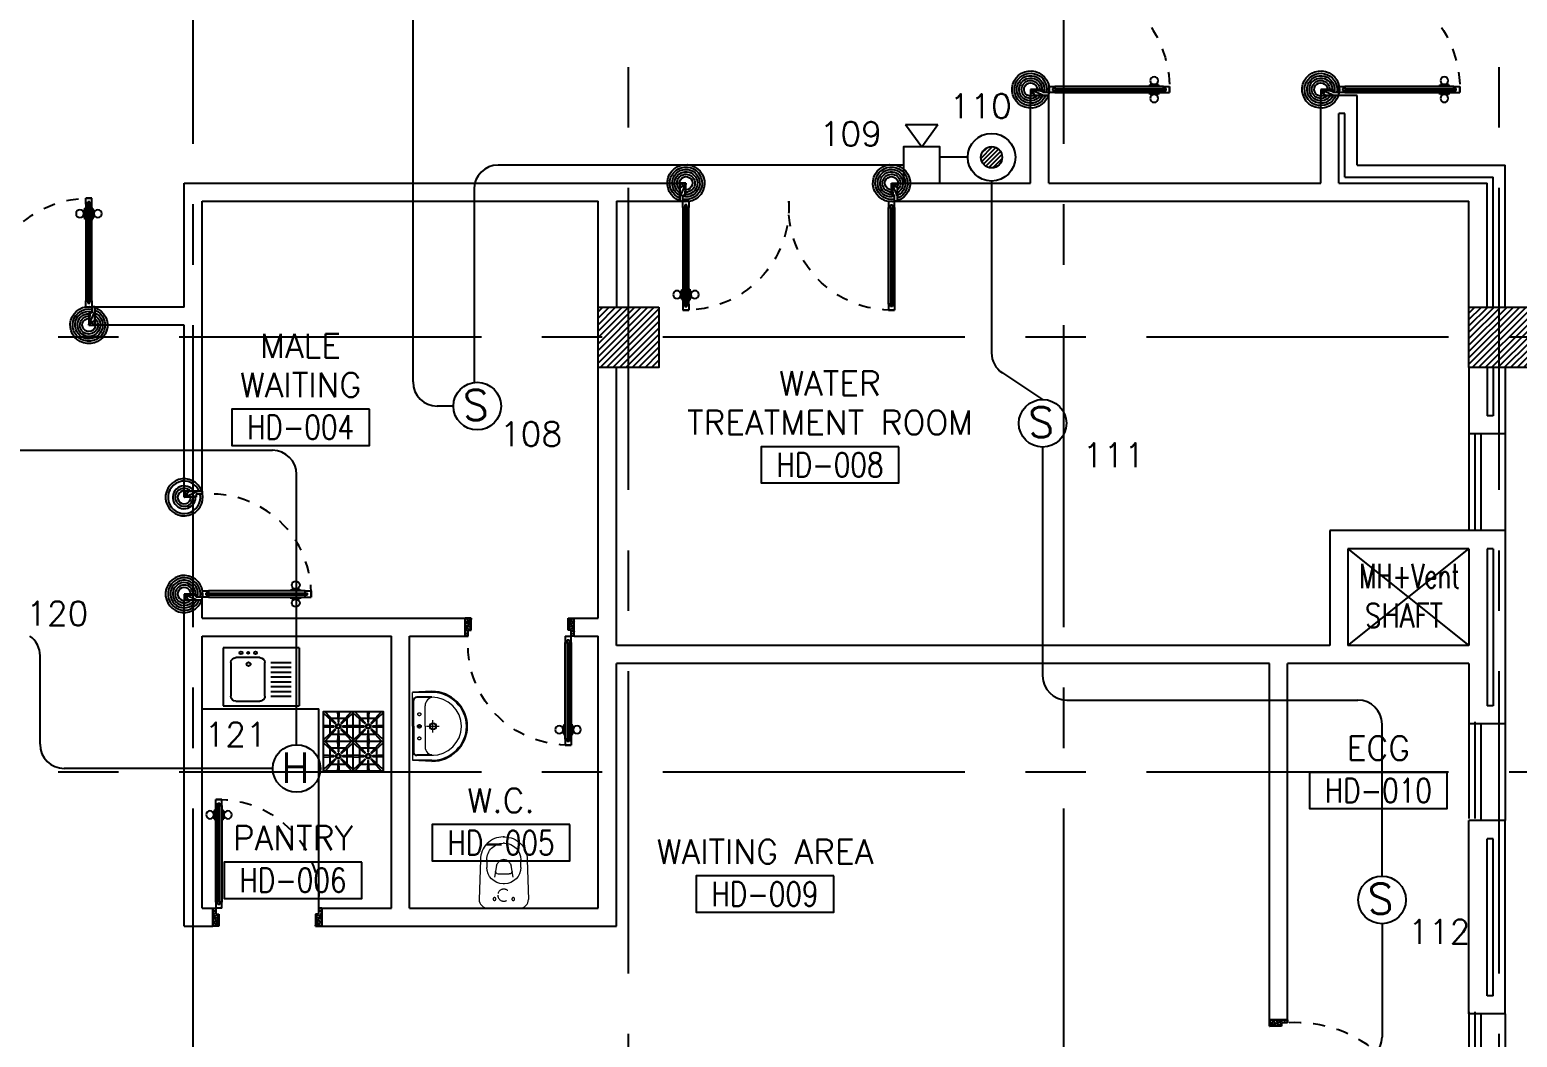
# Model space of a CAD drawing. Extents: x 0 to 93.3, y -13.5 to 76.8.
# Drawn here: x 68.87 to 81.17, y 14.01 to 22.34 of the extents above; entities that cross this region are included whole.
import ezdxf
from ezdxf.enums import TextEntityAlignment as Align

# ---------------------------------------------------------------- set-up
doc = ezdxf.new("R2010")
doc.units = 0
doc.header["$MEASUREMENT"] = 0
for name, pattern in [('CENTERX2', [4, 2.5, -0.5, 0.5, -0.5]), ('DASHED', [0.75, 0.5, -0.25]), ('HIDDEN', [0.375, 0.25, -0.125]), ('HIDDEN2', [0.1875, 0.125, -0.0625])]:
    doc.linetypes.add(name, pattern=pattern)
doc.layers.get('0').update_dxf_attribs({"color": 11, "linetype": 'CONTINUOUS'})
for name, color, linetype in [('A-FURN-W', 11, 'CONTINUOUS'), ('AXES', 11, 'CENTERX2'), ('COL', 11, 'CONTINUOUS'), ('DOOR', 11, 'CONTINUOUS'), ('DOOR-DIM', 11, 'CONTINUOUS'), ('E-FIRE', 4, 'CONTINUOUS'), ('E-PANELBX', 11, 'CONTINUOUS'), ('E-WIRE', 4, 'CONTINUOUS'), ('FIX', 11, 'CONTINUOUS'), ('HAT', 11, 'CONTINUOUS'), ('INSUL', 11, 'CONTINUOUS'), ('K-FUR', 11, 'CONTINUOUS'), ('RM-BOX', 11, 'CONTINUOUS'), ('RM-NAME', 11, 'CONTINUOUS'), ('RM-NO', 11, 'CONTINUOUS'), ('SHAFT', 11, 'CONTINUOUS'), ('TEXT', 11, 'CONTINUOUS'), ('WALL', 11, 'CONTINUOUS'), ('WIN', 11, 'CONTINUOUS')]:
    doc.layers.add(name, color=color, linetype=linetype)
doc.styles.add('ROMANS', font='ROMANS.shx', dxfattribs={"width": 0.6})

# ---------------------------------------------------------------- blocks, each defined once
blk = doc.blocks.new('A$C272A55A0')
at = {"layer": 'DOOR', "color": 0, "linetype": 'ByBlock'}
for p, q in [((0, 900), (0, 1050)), ((50, 1050), (0, 1050)), ((50, 950), (50, 1050)), ((1750, 950), (1750, 1050)), ((1750, 1050), (1800, 1050)), ((1800, 1050), (1800, 900)), ((0, 900), (25, 900)), ((25, 950), (50, 950)), ((25, 900), (25, 950)), ((75, 900), (25, 900)), ((25, 850), (25, 900)), ((58, 870), (42, 870)), ((42, 870), (42, 850)), ((58, 850), (58, 870)), ((75, 900), (75, 850)), ((1725, 900), (1775, 900)), ((1725, 900), (1725, 850)), ((1742, 870), (1758, 870)), ((1742, 850), (1742, 870)), ((1775, 950), (1750, 950)), ((1758, 870), (1758, 850)), ((1775, 900), (1775, 950)), ((1800, 900), (1775, 900)), ((1775, 850), (1775, 900)), ((42, 850), (25, 850)), ((75, 850), (58, 850)), ((1725, 850), (1742, 850)), ((1758, 850), (1775, 850)), ((1718, 160), (1709, 160)), ((1709, 95), (1709, 160)), ((1725, 173), (1718, 173)), ((1718, 173), (1718, 83)), ((1718, 95), (1718, 160)), ((1775, 173), (1782, 173)), ((1782, 173), (1782, 83)), ((1782, 160), (1791, 160)), ((1782, 95), (1782, 160)), ((1791, 95), (1791, 160)), ((25, 50), (42, 50)), ((25, 50), (25, 0)), ((25, 0), (75, 0)), ((75, 0), (25, 0)), ((42, 50), (42, 30)), ((42, 30), (58, 30)), ((58, 50), (75, 50)), ((58, 50), (58, 30)), ((75, 50), (75, 0)), ((1718, 95), (1709, 95)), ((1725, 83), (1718, 83)), ((1742, 50), (1725, 50)), ((1725, 50), (1725, 0)), ((1775, 0), (1725, 0)), ((1725, 0), (1775, 0)), ((1742, 50), (1742, 30)), ((1758, 30), (1742, 30)), ((1775, 50), (1758, 50)), ((1758, 50), (1758, 30)), ((1775, 83), (1782, 83)), ((1775, 50), (1775, 0)), ((1782, 95), (1791, 95))]:
    blk.add_line(p, q, dxfattribs=at)
at = {"layer": 'DOOR', "color": 9, "linetype": 'ByBlock'}
for p, q in [((50, 1050), (0, 1010)), ((50, 1050), (0, 937)), ((50, 1050), (37, 950)), ((1750, 1050), (1800, 1010)), ((1750, 1050), (1800, 937)), ((1750, 1050), (1763, 950))]:
    blk.add_line(p, q, dxfattribs=at)
at = {"layer": 'DOOR', "linetype": 'ByBlock'}
for p, q in [((25, 850), (25, 50)), ((42, 850), (42, 50)), ((58, 850), (58, 50)), ((75, 50), (75, 850)), ((1725, 50), (1725, 850)), ((1742, 850), (1742, 50)), ((1758, 850), (1758, 50)), ((1775, 850), (1775, 50))]:
    blk.add_line(p, q, dxfattribs=at)
at = {"layer": 'DOOR', "color": 0, "linetype": 'ByBlock'}
for centre in [(1676, 128), (1824, 128)]:
    blk.add_circle(centre, 32.4, dxfattribs=at)
at = {"layer": 'DOOR', "color": 9, "linetype": 'ByBlock'}
for centre, radius, start, end in [((50, 1050), 54.4, 203.2074, 270), ((50, 1050), 74.4, 227.7764, 270), ((50, 1050), 34.4, 180, 270), ((50, 1050), 14.4, 180, 270), ((1750, 1050), 14.4, 270, 0), ((1750, 1050), 34.4, 270, 0), ((1750, 1050), 54.4, 270, 336.7926), ((1750, 1050), 74.4, 270, 312.2236), ((50, 1050), 94.4, 238.0182, 270), ((50, 1050), 114, 244.0838, 257.3774), ((50, 1050), 134, 248.1598, 259.28), ((50, 1050), 154, 251.1053, 256.2858), ((1750, 1050), 94.4, 270, 301.9818), ((1750, 1050), 114, 282.6226, 295.9162), ((1750, 1050), 134, 280.72, 291.8402), ((1750, 1050), 154, 283.7142, 288.8947)]:
    blk.add_arc(centre, radius, start, end, dxfattribs=at)
at = {"layer": 'DOOR', "linetype": 'HIDDEN', "ltscale": 0.5}
for centre, start, end in [((50, 851), 268.3174, 3.2965), ((1750, 851), 176.7035, 271.6826)]:
    blk.add_arc(centre, 851, start, end, dxfattribs=at)
at = {"layer": 'WALL', "linetype": 'ByBlock'}
blk.add_line((1800, 900), (1800, 1050), dxfattribs=at)
blk = doc.blocks.new('RM1')
at = {"layer": 'RM-BOX'}
blk.add_lwpolyline([(570, -200), (-570, -200), (-570, -500), (570, -500)], close=True, dxfattribs=at)
at = {"layer": 'RM-NAME', "style": 'ROMANS'}
for tag, p in [('ROOMNAME1', (0, 324)), ('ROOMNAME2', (0, 0))]:
    blk.add_attdef(tag, text='', height=200, dxfattribs=at).set_placement(p, align=Align.MIDDLE)
at = {"layer": 'RM-NO', "style": 'ROMANS', "width": 0.8}
blk.add_attdef('ROOMNO', text='', height=200, dxfattribs=at).set_placement((0, -350), align=Align.MIDDLE)
blk = doc.blocks.new('DOOR90')
at = {"layer": 'DOOR', "color": 7, "linetype": 'ByBlock'}
for p, q in [((-150, 0), (0, 0)), ((-150, 0), (-150, -25)), ((0, -50), (-114, 0)), ((0, -50), (-40, 0)), ((0, -50), (0, 0)), ((-1000, -25), (-1050, -25)), ((-1050, -75), (-1050, -25)), ((-1050, -25), (-1050, -75)), ((-1000, -75), (-1050, -75)), ((-1000, -42), (-1020, -42)), ((-1020, -42), (-1020, -58)), ((-1000, -58), (-1020, -58)), ((-1000, -25), (-1000, -42)), ((-1000, -58), (-1000, -75)), ((-878, -18), (-968, -18)), ((-968, -25), (-968, -18)), ((-968, -75), (-968, -82)), ((-878, -82), (-968, -82)), ((-955, -9), (-890, -9)), ((-955, -18), (-955, -9)), ((-955, -18), (-890, -18)), ((-955, -82), (-890, -82)), ((-955, -82), (-955, -91)), ((-955, -91), (-890, -91)), ((-890, -18), (-890, -9)), ((-890, -82), (-890, -91)), ((-878, -25), (-878, -18)), ((-878, -75), (-878, -82)), ((-200, -25), (-150, -25)), ((-200, -42), (-200, -25)), ((-180, -42), (-200, -42)), ((-200, -58), (-180, -58)), ((-200, -75), (-200, -58)), ((-150, -75), (-200, -75)), ((-180, -58), (-180, -42)), ((-150, -25), (-100, -25)), ((-150, -75), (-150, -25)), ((-100, -25), (-100, -50)), ((0, -50), (-100, -37)), ((-100, -50), (0, -50)), ((0, -850), (-114, -900)), ((-100, -875), (-100, -850)), ((0, -850), (-100, -863)), ((-100, -850), (0, -850)), ((0, -850), (-40, -900)), ((0, -850), (0, -900)), ((-150, -875), (-100, -875)), ((-150, -900), (-150, -875)), ((-150, -900), (0, -900)), ((0, -900), (-150, -900))]:
    blk.add_line(p, q, dxfattribs=at)
at = {"layer": 'DOOR', "linetype": 'ByBlock'}
for p, q in [((-200, -25), (-1000, -25)), ((-200, -42), (-1000, -42)), ((-200, -58), (-1000, -58)), ((-1000, -75), (-200, -75))]:
    blk.add_line(p, q, dxfattribs=at)
at = {"layer": 'DOOR', "color": 7, "linetype": 'ByBlock'}
for centre in [(-923, 24), (-923, -124)]:
    blk.add_circle(centre, 32.4, dxfattribs=at)
for centre, radius, start, end in [((0, -50), 154, 161.1053, 166.2858), ((0, -50), 94.4, 148.0182, 180), ((0, -50), 134, 158.1598, 169.28), ((0, -50), 114, 154.0838, 167.3774), ((0, -50), 74.4, 137.7764, 180), ((0, -50), 54.4, 113.2074, 180), ((0, -50), 34.4, 90, 180), ((0, -50), 14.4, 90, 180), ((0, -850), 94.4, 180, 211.9818), ((0, -850), 74.4, 180, 222.2236), ((0, -850), 54.4, 180, 246.7926), ((0, -850), 34.4, 180, 270), ((0, -850), 14.4, 180, 270), ((0, -850), 154, 193.7142, 198.8947), ((0, -850), 134, 190.72, 201.8402)]:
    blk.add_arc(centre, radius, start, end, dxfattribs=at)
at = {"layer": 'DOOR', "linetype": 'HIDDEN', "ltscale": 0.5}
blk.add_arc((-222, -50), 828, 178.2701, 275.003, dxfattribs=at)
blk = doc.blocks.new('*X62')
at = {"color": 0}
for p, q in [((245929, 25099), (246390, 25561)), ((245929, 25152), (246337, 25561)), ((245929, 25205), (246284, 25561)), ((245929, 25258), (246231, 25561)), ((245929, 25311), (246178, 25561)), ((245929, 25364), (246125, 25561)), ((245929, 25417), (246072, 25561)), ((245929, 25470), (246019, 25561)), ((245929, 25523), (245966, 25561)), ((245943, 25061), (246429, 25546)), ((245997, 25061), (246429, 25493)), ((246050, 25061), (246429, 25440)), ((246103, 25061), (246429, 25387)), ((246156, 25061), (246429, 25334)), ((246209, 25061), (246429, 25281)), ((246262, 25061), (246429, 25228)), ((246315, 25061), (246429, 25175)), ((246368, 25061), (246429, 25122)), ((246421, 25061), (246429, 25069))]:
    blk.add_line(p, q, dxfattribs=at)
blk = doc.blocks.new('COL50')
at = {"layer": 'COL'}
blk.add_lwpolyline([(-250, 250), (-250, -250), (250, -250), (250, 250)], close=True, dxfattribs=at)
blk = doc.blocks.new('*X51')
at = {"color": 0}
for p, q in [((253129, 25087), (253603, 25561)), ((253129, 25140), (253550, 25561)), ((253129, 25193), (253497, 25561)), ((253129, 25246), (253444, 25561)), ((253129, 25299), (253391, 25561)), ((253129, 25352), (253338, 25561)), ((253129, 25405), (253285, 25561)), ((253129, 25458), (253232, 25561)), ((253129, 25511), (253179, 25561)), ((253156, 25061), (253629, 25534)), ((253209, 25061), (253629, 25481)), ((253262, 25061), (253629, 25428)), ((253315, 25061), (253629, 25374)), ((253368, 25061), (253629, 25321)), ((253421, 25061), (253629, 25268)), ((253474, 25061), (253629, 25215)), ((253527, 25061), (253629, 25162)), ((253580, 25061), (253629, 25109))]:
    blk.add_line(p, q, dxfattribs=at)
blk = doc.blocks.new('A$C010A25D0')
at = {"layer": 'DOOR', "color": 0, "linetype": 'ByBlock'}
for p, q in [((0, 2031), (0, 1981)), ((0, 1981), (0, 2031)), ((50, 2031), (0, 2031)), ((50, 1981), (0, 1981)), ((30, 2014), (30, 1998)), ((50, 2014), (30, 2014)), ((50, 1998), (30, 1998)), ((50, 2031), (50, 2014)), ((50, 1998), (50, 1981)), ((83, 2031), (83, 2038)), ((173, 2038), (83, 2038)), ((83, 1981), (83, 1974)), ((173, 1974), (83, 1974)), ((95, 2038), (95, 2047)), ((95, 2047), (160, 2047)), ((95, 2038), (160, 2038)), ((95, 1974), (95, 1965)), ((95, 1974), (160, 1974)), ((160, 2038), (160, 2047)), ((160, 1974), (160, 1965)), ((173, 2031), (173, 2038)), ((173, 1981), (173, 1974)), ((950, 2014), (950, 2031)), ((950, 2031), (1000, 2031)), ((970, 2014), (950, 2014)), ((950, 1981), (950, 1998)), ((950, 1998), (970, 1998)), ((1000, 1981), (950, 1981)), ((970, 1998), (970, 2014)), ((1000, 2056), (1000, 2031)), ((1000, 2056), (1150, 2056)), ((1000, 1981), (1000, 2031)), ((1000, 2031), (1050, 2031)), ((1050, 2031), (1050, 2006)), ((1050, 2006), (1150, 2006)), ((1150, 2006), (1150, 2056)), ((95, 1965), (160, 1965)), ((50, 131), (0, 131)), ((0, 131), (0, 81)), ((0, 81), (0, 131)), ((50, 114), (50, 131)), ((173, 138), (83, 138)), ((83, 131), (83, 138)), ((95, 147), (160, 147)), ((95, 138), (95, 147)), ((95, 138), (160, 138)), ((160, 138), (160, 147)), ((173, 131), (173, 138)), ((1000, 131), (950, 131)), ((950, 131), (950, 114)), ((1000, 131), (1000, 81)), ((50, 81), (0, 81)), ((50, 114), (30, 114)), ((30, 98), (30, 114)), ((50, 98), (30, 98)), ((50, 81), (50, 98)), ((83, 81), (83, 74)), ((173, 74), (83, 74)), ((95, 74), (160, 74)), ((95, 74), (95, 65)), ((95, 65), (160, 65)), ((160, 74), (160, 65)), ((173, 81), (173, 74)), ((950, 114), (970, 114)), ((970, 98), (950, 98)), ((950, 98), (950, 81)), ((950, 81), (1000, 81)), ((970, 114), (970, 98)), ((1000, 56), (1000, 81)), ((1000, 81), (1050, 81)), ((1000, 56), (1150, 56)), ((1050, 81), (1050, 106)), ((1050, 106), (1150, 106)), ((1150, 106), (1150, 56))]:
    blk.add_line(p, q, dxfattribs=at)
at = {"layer": 'DOOR', "linetype": 'ByBlock'}
for p, q in [((950, 2031), (50, 2031)), ((950, 2014), (50, 2014)), ((950, 1998), (50, 1998)), ((50, 1981), (950, 1981)), ((50, 131), (950, 131)), ((950, 114), (50, 114)), ((950, 98), (50, 98)), ((950, 81), (50, 81)), ((1150, 56), (1000, 56))]:
    blk.add_line(p, q, dxfattribs=at)
at = {"layer": 'DOOR', "color": 9, "linetype": 'ByBlock'}
for p, q in [((1150, 2006), (1037, 2056)), ((1150, 2006), (1050, 2019)), ((1150, 2006), (1110, 2056)), ((1150, 106), (1037, 56)), ((1150, 106), (1050, 93)), ((1150, 106), (1110, 56))]:
    blk.add_line(p, q, dxfattribs=at)
at = {"layer": 'DOOR', "color": 0, "linetype": 'ByBlock'}
for centre in [(128, 2079), (128, 1932), (128, 179), (128, 32)]:
    blk.add_circle(centre, 32.4, dxfattribs=at)
at = {"layer": 'DOOR', "linetype": 'HIDDEN', "ltscale": 0.5}
for centre, start, end in [((951, 2006), 178.494, 272.9568), ((951, 106), 87.0432, 181.506)]:
    blk.add_arc(centre, 951, start, end, dxfattribs=at)
at = {"layer": 'DOOR', "color": 9, "linetype": 'ByBlock'}
for centre, radius, start, end in [((1150, 2006), 154, 161.1053, 166.2858), ((1150, 2006), 134, 158.1598, 169.28), ((1150, 2006), 114, 154.0838, 167.3774), ((1150, 2006), 94.4, 148.0182, 180), ((1150, 2006), 74.4, 137.7764, 180), ((1150, 2006), 54.4, 113.2074, 180), ((1150, 2006), 34.4, 90, 180), ((1150, 2006), 14.4, 90, 180), ((1150, 106), 154, 193.7142, 198.8947), ((1150, 106), 134, 190.72, 201.8402), ((1150, 106), 114, 192.6226, 205.9162), ((1150, 106), 94.4, 180, 211.9818), ((1150, 106), 74.4, 180, 222.2236), ((1150, 106), 54.4, 180, 246.7926), ((1150, 106), 34.4, 180, 270), ((1150, 106), 14.4, 180, 270)]:
    blk.add_arc(centre, radius, start, end, dxfattribs=at)
at = {"layer": 'WALL'}
blk.add_line((1000, 56), (1150, 56), dxfattribs=at)
blk = doc.blocks.new('LAV1')
at = {"layer": 'FIX', "linetype": 'DASHED', "lineweight": 20, "ltscale": 0.05}
for p, q in [((0, 170), (0, 270)), ((0, 170), (0, 270)), ((50, 220), (-50, 220))]:
    blk.add_line(p, q, dxfattribs=at)
at = {"layer": 'FIX', "linetype": 'ByBlock', "ltscale": 0.3}
for p, q in [((-287, 210), (-280, 50)), ((-240, 210), (-240, 85)), ((240, 210), (240, 85)), ((287, 210), (280, 50)), ((0, 60), (-215, 60)), ((0, 60), (215, 60))]:
    blk.add_line(p, q, dxfattribs=at)
at = {"layer": 'FIX', "linetype": 'Continuous', "lineweight": 20}
for p, q in [((-280, 210), (-280, 50)), ((0, 155), (-170, 155)), ((0, 155), (170, 155)), ((280, 210), (280, 50)), ((0, 50), (-280, 50)), ((0, 50), (-247, 50)), ((0, 50), (280, 50)), ((0, 50), (247, 50))]:
    blk.add_line(p, q, dxfattribs=at)
at = {"layer": 'FIX', "lineweight": 20}
for p, q in [((0, 92), (0, 123)), ((16, 107), (-15, 107))]:
    blk.add_line(p, q, dxfattribs=at)
for centre, radius in [((0, 220), 29.5), ((0, 220), 22.5), ((0, 107), 15.5)]:
    blk.add_circle(centre, radius, dxfattribs=at)
at = {"layer": 'FIX', "linetype": 'HIDDEN', "lineweight": 20, "ltscale": 0.05}
for centre in [(-100, 107), (100, 107)]:
    blk.add_circle(centre, 12.4, dxfattribs=at)
at = {"layer": 'FIX', "linetype": 'ByBlock', "ltscale": 0.3}
for centre, radius, start, end in [((5, 212), 292, 90.9964, 180.3903), ((-5, 212), 292, 359.6097, 89.0036), ((-215, 85), 25, 180, 270), ((215, 85), 25, 270, 0)]:
    blk.add_arc(centre, radius, start, end, dxfattribs=at)
at = {"layer": 'FIX', "linetype": 'Continuous', "lineweight": 20}
for centre, radius, start, end in [((5, 212), 285, 91.0202, 180.4), ((-5, 212), 285, 359.6, 88.9798), ((5, 212), 245, 91.1813, 180.4657), ((-5, 212), 245, 359.5343, 88.8187), ((-170, 225), 70, 180, 270), ((170, 225), 70, 270, 0)]:
    blk.add_arc(centre, radius, start, end, dxfattribs=at)
blk = doc.blocks.new('WC')
at = {"layer": 'FIX', "lineweight": 20}
for p, q in [((475, 141), (538, 141)), ((339, 5), (339, -5)), ((395, 76), (490, 60)), ((534, 24), (540, 0)), ((540, 0), (534, -24)), ((674, 5), (674, -5)), ((490, -60), (395, -76)), ((213, -204), (210, -204)), ((538, -141), (475, -141))]:
    blk.add_line(p, q, dxfattribs=at)
at = {"layer": 'FIX', "linetype": 'Continuous', "lineweight": 20}
blk.add_line((420, -47), (420, 45), dxfattribs=at)
at = {"layer": 'FIX', "lineweight": 20}
for points in [[(210, -204, -0.414214), (137, -131), (137, 0), (137, 131, -0.414214), (210, 204)], [(727, -5), (727, 5, 0.414214), (538, 194), (210, 204)], [(727, 5), (727, -5, -0.414214), (538, -194), (210, -204)]]:
    blk.add_lwpolyline(points, format="xyb", dxfattribs=at)
at = {"layer": 'FIX', "linetype": 'HIDDEN2', "lineweight": 20, "ltscale": 0.3}
blk.add_circle((245, 0), 49.8, dxfattribs=at)
at = {"layer": 'FIX', "linetype": 'HIDDEN', "lineweight": 20, "ltscale": 0.05}
for centre in [(213, 78), (213, -77)]:
    blk.add_circle(centre, 11.6, dxfattribs=at)
at = {"layer": 'FIX', "lineweight": 20}
for centre, radius, start, end in [((475, 5), 136, 90, 180), ((538, 5), 136, 360, 90), ((464, -18), 82, 51.0758, 71.504), ((473, -7), 68.2, 27.1532, 51.0758), ((475, -5), 136, 180, 270), ((464, 18), 82, 288.496, 308.9242), ((473, 7), 68.2, 308.9242, 332.8468), ((538, -5), 136, 270, 0)]:
    blk.add_arc(centre, radius, start, end, dxfattribs=at)
at = {"layer": 'FIX', "linetype": 'Continuous', "lineweight": 20}
for centre, start, end in [((443, 46), 88.3879, 182.3338), ((442, -46), 177.6662, 271.6121)]:
    blk.add_arc(centre, 22.3, start, end, dxfattribs=at)
blk = doc.blocks.new('A$C68711307')
at = {"layer": 'A-FURN-W'}
for p, q in [((0, 0), (0, 0.627)), ((0, 0.627), (0.48, 0.627)), ((0.48, 0.627), (0.48, 0)), ((0.08, 0.323), (0.08, 0.523)), ((0.12, 0.563), (0.4, 0.563)), ((0.44, 0.523), (0.44, 0.323)), ((0.4, 0.283), (0.12, 0.283)), ((0.12, 0.232), (0.12, 0.064)), ((0.16, 0.232), (0.16, 0.064)), ((0.2, 0.232), (0.2, 0.064)), ((0.24, 0.232), (0.24, 0.064)), ((0.28, 0.232), (0.28, 0.064)), ((0.32, 0.232), (0.32, 0.064)), ((0.36, 0.232), (0.36, 0.064)), ((0.4, 0.232), (0.4, 0.064)), ((0, 0), (0.48, 0))]:
    blk.add_line(p, q, dxfattribs=at)
at = {"layer": 'A-FURN-W', "extrusion": (0, 0, -1)}
for centre, major_axis in [((0.04, 0.48), (-0.00849, 0.00849)), ((0.04, 0.42), (-0.00566, 0.00566)), ((0.134, 0.417), (-0.0113, 0.0113))]:
    blk.add_ellipse(centre, major_axis=major_axis, ratio=1, dxfattribs=at)
at = {"layer": 'A-FURN-W'}
for centre, start_param, end_param in [((0.12, 0.523), 5.497787, 7.068583), ((0.4, 0.523), 3.926991, 5.497787), ((0.12, 0.323), 0.785398, 2.356194), ((0.4, 0.323), 2.356194, 3.926991)]:
    blk.add_ellipse(centre, major_axis=(-0.0283, 0.0283), ratio=1, start_param=start_param, end_param=end_param, dxfattribs=at)
at = {"layer": 'A-FURN-W', "extrusion": (0, 0, -1)}
blk.add_ellipse((0.04, 0.36), major_axis=(-0.00849, 0.00849), ratio=1, start_param=6.283185307178246, end_param=12.56637061435783, dxfattribs=at)
blk = doc.blocks.new('RANGE')
at = {"layer": 'K-FUR'}
for p, q in [((0.45, 0.904), (0.45, 0)), ((0, 0.452), (0.9, 0.452))]:
    blk.add_line(p, q, dxfattribs=at)
for points in [[(-0.001, 0.879), (0.172, 0.723, 0.025175), (0.18, 0.73), (0.023, 0.903)], [(0.211, 0.904), (0.22, 0.747, 0.025175), (0.23, 0.747), (0.238, 0.904)], [(0.426, 0.904), (0.27, 0.73, 0.025175), (0.278, 0.723), (0.45, 0.88)], [(0.449, 0.879), (0.622, 0.723, 0.025175), (0.63, 0.73), (0.473, 0.903)], [(0.661, 0.904), (0.67, 0.747, 0.025175), (0.68, 0.747), (0.688, 0.904)], [(0.876, 0.904), (0.72, 0.73, 0.025175), (0.728, 0.723), (0.9, 0.88)], [(0, 0.664), (0.156, 0.672, 0.025175), (0.156, 0.683), (0, 0.691)], [(0.45, 0.691), (0.294, 0.683, 0.025175), (0.294, 0.673), (0.45, 0.665)], [(0.45, 0.664), (0.606, 0.672, 0.025175), (0.606, 0.683), (0.45, 0.691)], [(0.9, 0.691), (0.744, 0.683, 0.025175), (0.744, 0.673), (0.9, 0.665)], [(-0.001, 0.427), (0.172, 0.271, 0.025175), (0.18, 0.278), (0.023, 0.451)], [(0.024, 0.452), (0.18, 0.625, 0.025175), (0.172, 0.633), (0, 0.476)], [(0.211, 0.452), (0.22, 0.295, 0.025175), (0.23, 0.295), (0.238, 0.452)], [(0.239, 0.452), (0.23, 0.609, 0.025175), (0.22, 0.609), (0.212, 0.452)], [(0.451, 0.477), (0.278, 0.633, 0.025175), (0.27, 0.625), (0.427, 0.453)], [(0.426, 0.452), (0.27, 0.279, 0.025175), (0.278, 0.271), (0.45, 0.428)], [(0.449, 0.427), (0.622, 0.271, 0.025175), (0.63, 0.278), (0.473, 0.451)], [(0.474, 0.452), (0.63, 0.625, 0.025175), (0.622, 0.633), (0.45, 0.476)], [(0.661, 0.452), (0.67, 0.295, 0.025175), (0.68, 0.295), (0.688, 0.452)], [(0.689, 0.452), (0.68, 0.609, 0.025175), (0.67, 0.609), (0.662, 0.452)], [(0.901, 0.477), (0.728, 0.633, 0.025175), (0.72, 0.625), (0.877, 0.453)], [(0.876, 0.452), (0.72, 0.279, 0.025175), (0.728, 0.271), (0.9, 0.428)], [(0, 0.212), (0.156, 0.221, 0.025175), (0.156, 0.231), (0, 0.239)], [(0.45, 0.239), (0.294, 0.231, 0.025175), (0.294, 0.221), (0.45, 0.213)], [(0.45, 0.212), (0.606, 0.221, 0.025175), (0.606, 0.231), (0.45, 0.239)], [(0.9, 0.239), (0.744, 0.231, 0.025175), (0.744, 0.221), (0.9, 0.213)], [(0.024, 0), (0.18, 0.173, 0.025175), (0.172, 0.181), (0, 0.024)], [(0.239, 0), (0.23, 0.157, 0.025175), (0.22, 0.157), (0.212, 0)], [(0.451, 0.025), (0.278, 0.181, 0.025175), (0.27, 0.173), (0.427, 0.001)], [(0.474, 0), (0.63, 0.173, 0.025175), (0.622, 0.181), (0.45, 0.024)], [(0.689, 0), (0.68, 0.157, 0.025175), (0.67, 0.157), (0.662, 0)], [(0.901, 0.025), (0.728, 0.181, 0.025175), (0.72, 0.173), (0.877, 0.001)]]:
    blk.add_lwpolyline(points, format="xyb", dxfattribs=at)
blk.add_lwpolyline([(0, 0), (0, 0.904), (0.9, 0.904), (0.9, 0)], close=True, dxfattribs=at)
for points in [[(0.1, 0.686), (0.1, 0.788)], [(0.113, 0.804), (0.217, 0.804)], [(0.233, 0.804), (0.336, 0.804)], [(0.35, 0.789), (0.35, 0.686)], [(0.55, 0.686), (0.55, 0.788)], [(0.563, 0.804), (0.667, 0.804)], [(0.683, 0.804), (0.786, 0.804)], [(0.8, 0.789), (0.8, 0.686)], [(0.1, 0.567), (0.1, 0.67)], [(0.217, 0.552), (0.114, 0.552)], [(0.337, 0.552), (0.233, 0.552)], [(0.35, 0.67), (0.35, 0.568)], [(0.55, 0.567), (0.55, 0.67)], [(0.667, 0.552), (0.564, 0.552)], [(0.787, 0.552), (0.683, 0.552)], [(0.8, 0.67), (0.8, 0.568)], [(0.1, 0.234), (0.1, 0.336)], [(0.113, 0.352), (0.217, 0.352)], [(0.233, 0.352), (0.336, 0.352)], [(0.35, 0.337), (0.35, 0.234)], [(0.55, 0.234), (0.55, 0.336)], [(0.563, 0.352), (0.667, 0.352)], [(0.683, 0.352), (0.786, 0.352)], [(0.8, 0.337), (0.8, 0.234)], [(0.1, 0.115), (0.1, 0.218)], [(0.217, 0.1), (0.114, 0.1)], [(0.337, 0.1), (0.233, 0.1)], [(0.35, 0.218), (0.35, 0.116)], [(0.55, 0.115), (0.55, 0.218)], [(0.667, 0.1), (0.564, 0.1)], [(0.787, 0.1), (0.683, 0.1)], [(0.8, 0.218), (0.8, 0.116)]]:
    blk.add_lwpolyline(points, dxfattribs=at)
for centre, radius in [((0.225, 0.678), 0.0373), ((0.225, 0.678), 0.0273), ((0.675, 0.678), 0.0373), ((0.675, 0.678), 0.0273), ((0.225, 0.226), 0.0373), ((0.225, 0.226), 0.0273), ((0.675, 0.226), 0.0373), ((0.675, 0.226), 0.0273)]:
    blk.add_circle(centre, radius, dxfattribs=at)
blk = doc.blocks.new('Rang')
at = {"layer": 'FIX', "xscale": -0.6637168141592866, "yscale": 0.6637168141592866, "zscale": 0.6637168141592921, "rotation": 90}
blk.add_blockref('RANGE', (0.6, 0.597), dxfattribs=at)
blk = doc.blocks.new('A$C2B543BD4')
at = {"layer": 'DOOR', "color": 0, "linetype": 'ByBlock'}
for p, q in [((150, 1156), (0, 1156)), ((150, 1156), (0, 1156)), ((0, 1156), (150, 1156)), ((0, 1106), (0, 1156)), ((150, 1131), (100, 1131)), ((100, 1131), (100, 1106)), ((150, 1156), (150, 1131)), ((100, 1106), (0, 1106)), ((150, 131), (150, 81)), ((150, 131), (200, 131)), ((200, 131), (200, 114)), ((1078, 138), (1168, 138)), ((1078, 131), (1078, 138)), ((1155, 147), (1090, 147)), ((1090, 138), (1090, 147)), ((1155, 138), (1090, 138)), ((1155, 138), (1155, 147)), ((1168, 131), (1168, 138)), ((1200, 131), (1250, 131)), ((1200, 114), (1200, 131)), ((1250, 131), (1250, 81)), ((1250, 131), (1250, 81)), ((1250, 81), (1250, 131)), ((100, 106), (0, 106)), ((0, 106), (0, 56)), ((150, 56), (0, 56)), ((100, 81), (100, 106)), ((150, 81), (100, 81)), ((150, 56), (150, 81)), ((200, 81), (150, 81)), ((180, 114), (180, 98)), ((200, 114), (180, 114)), ((180, 98), (200, 98)), ((200, 98), (200, 81)), ((1078, 81), (1078, 74)), ((1078, 74), (1168, 74)), ((1155, 74), (1090, 74)), ((1090, 74), (1090, 65)), ((1155, 65), (1090, 65)), ((1155, 74), (1155, 65)), ((1168, 81), (1168, 74)), ((1200, 114), (1220, 114)), ((1200, 98), (1220, 98)), ((1200, 81), (1200, 98)), ((1200, 81), (1250, 81)), ((1220, 98), (1220, 114))]:
    blk.add_line(p, q, dxfattribs=at)
at = {"layer": 'DOOR', "color": 9, "linetype": 'ByBlock'}
for p, q in [((0, 1106), (114, 1156)), ((0, 1106), (40, 1156)), ((0, 1106), (100, 1119)), ((0, 106), (40, 56)), ((0, 106), (114, 56)), ((0, 106), (100, 93))]:
    blk.add_line(p, q, dxfattribs=at)
at = {"layer": 'DOOR', "linetype": 'ByBlock'}
for p, q in [((1200, 131), (200, 131)), ((200, 114), (1200, 114)), ((200, 98), (1200, 98)), ((200, 81), (1200, 81))]:
    blk.add_line(p, q, dxfattribs=at)
at = {"layer": 'DOOR', "color": 0, "linetype": 'ByBlock'}
for centre in [(1123, 179), (1123, 32)]:
    blk.add_circle(centre, 32.4, dxfattribs=at)
at = {"layer": 'DOOR', "color": 9, "linetype": 'ByBlock'}
for centre, radius, start, end in [((0, 1106), 34.4, 0, 90), ((0, 1106), 14.4, 0, 90), ((0, 1106), 54.4, 0, 66.7926), ((0, 1106), 74.4, 0, 42.2236), ((0, 1106), 94.4, 0, 31.9818), ((0, 1106), 134, 10.72, 21.8402), ((0, 1106), 154, 13.7142, 18.8947), ((0, 106), 14.4, 270, 0), ((0, 106), 34.4, 270, 0), ((0, 106), 54.4, 293.2074, 0), ((0, 106), 74.4, 317.7764, 0), ((0, 106), 94.4, 328.0182, 0), ((0, 106), 114, 334.0838, 347.3774), ((0, 106), 134, 338.1598, 349.28), ((0, 106), 154, 341.1053, 346.2858)]:
    blk.add_arc(centre, radius, start, end, dxfattribs=at)
at = {"layer": 'DOOR', "linetype": 'HIDDEN', "ltscale": 0.5}
blk.add_arc((223, 106), 1028, 358.6059, 94.0585, dxfattribs=at)
blk = doc.blocks.new('MCP')
at = {"color": 1}
for p, q in [((-88, -9), (9, 88)), ((-82, 33), (-33, 82)), ((-80, -36), (36, 80)), ((-66, -58), (58, 66)), ((-47, -74), (74, 47)), ((-23, -85), (85, 23)), ((10, -88), (88, -10))]:
    blk.add_line(p, q, dxfattribs=at)
at = {"layer": 'E-FIRE'}
blk.add_circle((0, 0), 197, dxfattribs=at)
at = {"layer": 'E-FIRE', "color": 4}
blk.add_circle((0, 0), 88.1, dxfattribs=at)
blk = doc.blocks.new('ES')
at = {"layer": 'E-FIRE'}
blk.add_line((-135, 485), (134, 485), dxfattribs=at)
for points in [[(-135, 485), (0, 300)], [(0, 300), (0, 300), (134, 485)]]:
    blk.add_lwpolyline(points, dxfattribs=at)
blk.add_lwpolyline([(-150, 0), (150, 0), (150, 300), (-150, 300)], close=True, dxfattribs=at)
blk = doc.blocks.new('S')
at = {"layer": 'E-FIRE'}
blk.add_circle((0, 0), 197, dxfattribs=at)
at = {"layer": 'E-FIRE', "color": 3, "style": 'ROMANS'}
blk.add_text('S', height=250, dxfattribs=at).set_placement((-119, -115))
blk = doc.blocks.new('H')
at = {"layer": 'E-FIRE'}
blk.add_circle((0, 0), 197, dxfattribs=at)
at = {"layer": 'E-FIRE', "color": 3, "style": 'ROMANS'}
blk.add_text('H', height=250, dxfattribs=at).set_placement((-127, -118))

msp = doc.modelspace()

# ---------------------------------------------------------------- linework, layer by layer
at = {"layer": 'AXES'}
for p, q in [((73.8195, -1.4643), (73.8195, 76.0748)), ((81.0195, -1.4643), (81.0195, 76.0748)), ((70.2195, 5.4), (70.2195, 64.22)), ((77.4195, 5.4), (77.4195, 64.22)), ((92.6023, 19.8), (22.7795, 19.8)), ((92.6023, 16.2), (22.7795, 16.2))]:
    msp.add_line(p, q, dxfattribs=at)
at = {"layer": 'COL'}
msp.add_lwpolyline([(74.0695, 20.05), (74.0695, 19.55), (73.5695, 19.55), (73.5695, 20.05)], close=True, dxfattribs=at)
at = {"layer": 'E-PANELBX'}
for p in [(70.2945, 16.725), (71.2595, 15.075)]:
    msp.add_line(p, (71.2595, 16.725), dxfattribs=at)
at = {"layer": 'E-WIRE', "color": 4}
for p, q in [((72.0373, 19.4297), (72.0373, 22.6)), ((76.6248, 21.2892), (76.3948, 21.2892))]:
    msp.add_line(p, q, dxfattribs=at)
at = {"layer": 'E-WIRE'}
for p, q in [((76.0948, 21.225), (72.7417, 21.225)), ((76.8218, 21.0921), (76.8218, 19.6716)), ((72.5417, 21.025), (72.5417, 19.4249)), ((76.9115, 19.5048), (77.2445, 19.2846)), ((72.3713, 19.2297), (72.2373, 19.2297)), ((67.2808, 18.8643), (70.8749, 18.8643)), ((77.2445, 18.8904), (77.2445, 16.9976)), ((71.0749, 16.4282), (71.0749, 18.6643)), ((68.953, 16.4311), (68.953, 17.1629)), ((77.4445, 16.7976), (79.8511, 16.7976)), ((80.0511, 15.3405), (80.0511, 16.5976)), ((70.8778, 16.2311), (69.153, 16.2311)), ((80.0511, 14.9463), (80.0511, 14.0084))]:
    msp.add_line(p, q, dxfattribs=at)
for centre, start, end in [((72.7417, 21.025), 90, 180), ((77.0218, 19.6716), 180, 236.52283), ((72.2373, 19.4297), 180, 270), ((70.8749, 18.6643), 360, 90), ((68.753, 17.1629), 0, 55.04508), ((77.4445, 16.9976), 180, 270), ((79.8511, 16.5976), 0, 90), ((69.153, 16.4311), 180, 270), ((79.8511, 14.0084), 270, 0)]:
    msp.add_arc(centre, 0.2, start, end, dxfattribs=at)
at = {"layer": 'FIX', "color": 32, "linetype": 'DASHED', "lineweight": 20, "ltscale": 0.05}
msp.add_line((72.15, 16.5805), (72.25, 16.5805), dxfattribs=at)
msp.add_line((72.15, 16.5805), (72.25, 16.5805), dxfattribs=at)
at = {"layer": 'INSUL'}
for p, q in [((79.6945, 21.075), (79.6945, 21.65)), ((79.7445, 21.65), (79.6945, 21.65)), ((79.7445, 21.125), (79.7445, 21.65)), ((79.6945, 21.075), (80.9195, 21.075)), ((79.7445, 21.125), (80.9695, 21.125)), ((80.9195, 20.05), (80.9195, 21.075)), ((80.9695, 20.05), (80.9695, 21.125)), ((80.9195, 19.55), (80.9195, 19.15)), ((80.9695, 19.55), (80.9695, 19.15)), ((80.9695, 19.15), (80.9195, 19.15)), ((80.9195, 18.05), (80.9195, 16.75)), ((80.9695, 18.05), (80.9195, 18.05)), ((80.9695, 18.05), (80.9695, 16.75)), ((80.9695, 16.75), (80.9195, 16.75)), ((80.9195, 14.35), (80.9195, 15.65)), ((80.9695, 15.65), (80.9195, 15.65)), ((80.9695, 14.35), (80.9695, 15.65)), ((80.9695, 14.35), (80.9195, 14.35))]:
    msp.add_line(p, q, dxfattribs=at)
at = {"layer": 'SHAFT', "color": 251, "linetype": 'ByBlock'}
for p, q in [((79.7695, 17.25), (80.7695, 18.05)), ((79.7695, 18.05), (80.7695, 17.25))]:
    msp.add_line(p, q, dxfattribs=at)
at = {"layer": 'WALL'}
for p, q in [((77.1445, 21.075), (77.1445, 21.8)), ((77.2945, 21.8), (77.1445, 21.8)), ((77.2945, 21.075), (77.2945, 21.8)), ((79.5445, 21.075), (79.5445, 21.8)), ((79.8445, 21.8), (79.5445, 21.8)), ((79.8445, 21.225), (79.8445, 21.8)), ((79.8445, 21.225), (81.0695, 21.225)), ((81.0695, 20.05), (81.0695, 21.225)), ((70.1445, 21.075), (74.2445, 21.075)), ((70.1445, 20.05), (70.1445, 21.075)), ((70.1445, 21.075), (74.2445, 21.075)), ((76.0445, 21.075), (77.1445, 21.075)), ((76.0445, 21.075), (77.1445, 21.075)), ((76.0445, 20.9268), (76.0445, 21.075)), ((77.2945, 21.075), (79.5445, 21.075)), ((70.2945, 18.525), (70.2945, 20.925)), ((70.2945, 20.925), (73.5695, 20.925)), ((73.5695, 20.05), (73.5695, 20.925)), ((73.7195, 20.925), (74.2445, 20.925)), ((73.7195, 20.925), (73.7195, 20.05)), ((76.0227, 20.925), (80.7695, 20.925)), ((80.7695, 20.05), (80.7695, 20.925)), ((69.4065, 20.05), (69.4065, 19.9)), ((70.1445, 20.05), (69.4065, 20.05)), ((70.1445, 19.9), (69.4065, 19.9)), ((70.1445, 18.525), (70.1445, 19.9)), ((73.5695, 17.475), (73.5695, 19.55)), ((73.7195, 17.25), (73.7195, 19.55)), ((80.7695, 19.55), (80.7695, 19)), ((81.0695, 19.55), (81.0695, 19)), ((81.0695, 19), (80.7695, 19)), ((70.2945, 18.525), (70.1445, 18.525)), ((81.0695, 18.2), (79.6195, 18.2)), ((79.6195, 18.2), (79.6195, 17.25)), ((81.0695, 18.2), (81.0695, 16.6)), ((80.7695, 18.05), (79.7695, 18.05)), ((79.7695, 18.05), (79.7695, 17.25)), ((80.7695, 18.05), (80.7695, 17.25)), ((70.2945, 17.625), (70.1445, 17.625)), ((70.1445, 14.925), (70.1445, 17.625)), ((70.2945, 17.475), (70.2945, 17.625)), ((70.2945, 17.475), (72.4695, 17.475)), ((72.4695, 17.325), (72.4695, 17.475)), ((73.3695, 17.475), (73.5695, 17.475)), ((73.3695, 17.325), (73.3695, 17.475)), ((70.2945, 17.325), (71.8595, 17.325)), ((70.2945, 15.075), (70.2945, 17.325)), ((71.8595, 15.075), (71.8595, 17.325)), ((72.0095, 17.325), (72.4695, 17.325)), ((72.0095, 15.075), (72.0095, 17.325)), ((73.3695, 17.325), (73.5695, 17.325)), ((73.5695, 15.075), (73.5695, 17.325)), ((79.6195, 17.25), (73.7195, 17.25)), ((80.7695, 17.25), (79.7695, 17.25)), ((73.7195, 14.925), (73.7195, 17.1)), ((79.1195, 17.1), (73.7195, 17.1)), ((79.1195, 14.15), (79.1195, 17.1)), ((80.7695, 17.1), (79.2695, 17.1)), ((79.2695, 14.15), (79.2695, 17.1)), ((80.7695, 17.1), (80.7695, 16.6161)), ((81.0695, 16.6), (80.7695, 16.6)), ((80.7695, 14.2), (80.7695, 15.8)), ((81.0695, 15.8), (80.7695, 15.8)), ((81.0695, 14.2), (81.0695, 15.8)), ((70.2945, 15.075), (70.382, 15.075)), ((70.382, 14.925), (70.382, 15.075)), ((71.282, 15.075), (71.8595, 15.075)), ((71.282, 14.925), (71.282, 15.075)), ((72.0095, 15.075), (73.5695, 15.075)), ((70.1445, 14.925), (70.382, 14.925)), ((71.282, 14.925), (73.7195, 14.925)), ((79.2695, 14.15), (79.1195, 14.15)), ((81.0695, 14.2), (80.7695, 14.2))]:
    msp.add_line(p, q, dxfattribs=at)
at = {"layer": 'WIN'}
for p, q in [((80.7695, 19), (80.7695, 18.2)), ((80.8195, 19), (80.8195, 18.2)), ((80.8695, 19), (80.8695, 18.2)), ((81.0695, 19), (81.0695, 18.2)), ((80.7695, 16.6161), (80.7695, 15.8161)), ((80.8195, 16.6161), (80.8195, 15.8161)), ((80.8695, 16.6), (80.8695, 15.8)), ((81.0695, 16.6), (81.0695, 15.8)), ((80.7695, 14.2161), (80.7695, 13.4161)), ((80.8195, 14.2161), (80.8195, 13.4161)), ((80.8695, 14.2), (80.8695, 13.4)), ((81.0695, 14.2), (81.0695, 13.4))]:
    msp.add_line(p, q, dxfattribs=at)

# ---------------------------------------------------------------- block references
at = {"layer": 'COL', "xscale": -0.001000000047497451, "yscale": 0.0009999999892897904, "zscale": 0.001}
msp.add_blockref('COL50', (81.0195, 19.8), dxfattribs=at)
at = {"layer": 'DOOR', "color": 0, "yscale": 0.0009999999892897904, "zscale": 0.001}
for name, p, xscale in [('A$C010A25D0', (78.2949, 21.7441), -0.001000000047497451), ('A$C010A25D0', (80.6949, 21.7441), -0.001000000047497451), ('A$C272A55A0', (76.0445, 20.0246), -0.001000000047497451), ('A$C2B543BD4', (79.1195, 12.9941), 0.0009999999892897904)]:
    msp.add_blockref(name, p, dxfattribs=dict(at, xscale=xscale))
for name, p, xscale, rotation in [('A$C272A55A0', (67.6065, 20.9504), -0.001000000047497451, 180), ('DOOR90', (73.3695, 17.475), -0.0009999999892897904, 270), ('DOOR90', (70.382, 14.925), -0.0009999999892897904, 90)]:
    msp.add_blockref(name, p, dxfattribs=dict(at, xscale=xscale, rotation=rotation))
at = {"layer": 'DOOR-DIM', "xscale": 0.001000000047497451, "yscale": 0.0009999999892897904, "zscale": 0.001, "rotation": 180}
msp.add_blockref('DOOR90', (70.1446, 17.625), dxfattribs=at)
at = {"layer": 'E-FIRE', "color": 4, "xscale": 0.0009999999892897904, "yscale": 0.0009999999892897904, "zscale": 0.001}
for name, p in [('ES', (76.2448, 21.075)), ('MCP', (76.8218, 21.2892)), ('S', (72.5684, 19.2297)), ('S', (77.2445, 19.0875)), ('H', (71.0749, 16.2311)), ('S', (80.0511, 15.1434))]:
    msp.add_blockref(name, p, dxfattribs=at)
at = {"layer": 'FIX', "xscale": -1, "rotation": 89.99999999999999}
msp.add_blockref('A$C68711307', (71.0945, 17.2285), dxfattribs=at)
at = {"layer": 'FIX', "xscale": -0.8250000000116415, "yscale": 0.8249999999970896, "zscale": 0.8250000000000001, "rotation": 180}
msp.add_blockref('Rang', (71.296, 16.7028), dxfattribs=at)
at = {"layer": 'HAT', "xscale": 0.001000000047497451, "yscale": 0.0009999999892897904, "zscale": 0.001}
for name in ['*X62', '*X51']:
    msp.add_blockref(name, (-172.359, -5.511), dxfattribs=at)
for p, values in [((71.1076, 19.4052), {'ROOMNO': 'HD-004', 'ROOMNAME2': 'WAITING', 'ROOMNAME1': 'MALE'}), ((75.4861, 19.0941), {'ROOMNO': 'HD-008', 'ROOMNAME2': 'TREATMENT ROOM', 'ROOMNAME1': 'WATER'}), ((80.0212, 16.3989), {'ROOMNO': 'HD-010', 'ROOMNAME2': 'ECG'}), ((74.9489, 15.5427), {'ROOMNO': 'HD-009', 'ROOMNAME2': 'WAITING AREA'})]:
    msp.add_blockref('RM1', p, dxfattribs=at).add_auto_attribs(values)
at = {"layer": 'TEXT', "xscale": -0.0009999999892897904, "yscale": 0.0009999999892897904, "zscale": 0.001, "rotation": 270}
msp.add_blockref('WC', (72.7883, 14.938), dxfattribs=at)
at = {"layer": 'WALL', "xscale": 0.0009999999892897904, "yscale": 0.0009999999892897904, "zscale": 0.001, "rotation": 270}
msp.add_blockref('LAV1', (71.9825, 16.58), dxfattribs=at)
at = {"layer": 'WALL', "xscale": 0.001000000047497451, "yscale": 0.0009999999892897904, "zscale": 0.001}
for p, values in [((72.7655, 15.9667), {'ROOMNO': 'HD-005', 'ROOMNAME2': 'W.C.'}), ((71.0447, 15.6563), {'ROOMNO': 'HD-006', 'ROOMNAME2': 'PANTRY'})]:
    msp.add_blockref('RM1', p, dxfattribs=at).add_auto_attribs(values)

# ---------------------------------------------------------------- texts
at = {"layer": 'E-FIRE', "color": 4, "style": 'ROMANS'}
for s, p in [('110', (76.4749, 21.6135)), ('109', (75.4004, 21.3834)), ('108', (72.7565, 18.8994)), ('111', (77.5762, 18.7254)), ('120', (68.8387, 17.4139)), ('121', (70.3127, 16.4124)), ('112', (80.2677, 14.7813))]:
    msp.add_text(s, height=0.2, dxfattribs=at).set_placement(p)
at = {"layer": 'RM-NAME', "style": 'ROMANS'}
for s, width, p in [('MH+Vent', 0.7, (80.2786, 17.8244)), ('SHAFT', 0.8, (80.2319, 17.4968))]:
    msp.add_text(s, height=0.2, dxfattribs=dict(at, width=width)).set_placement(p, align=Align.MIDDLE)

doc.saveas('drawing.dxf')
